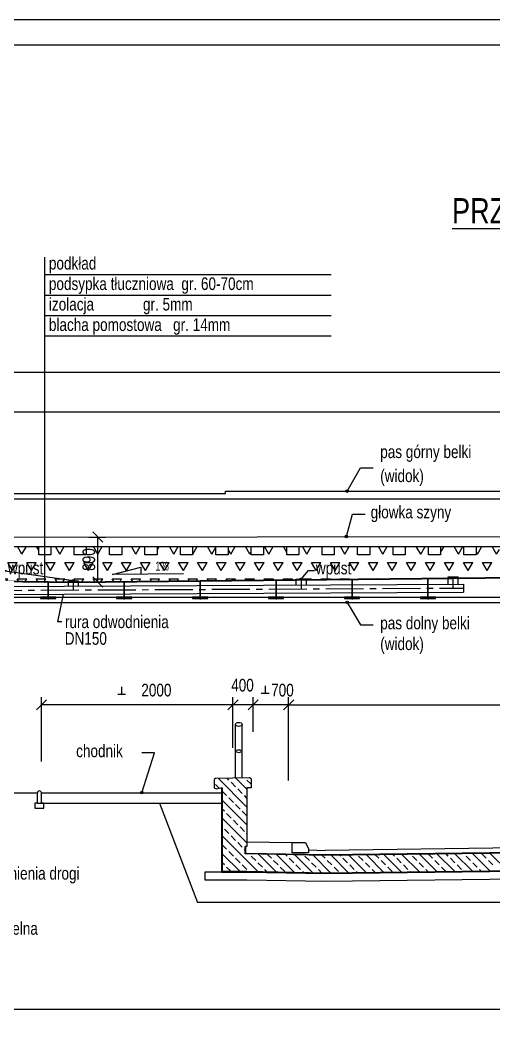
# Model space of a CAD drawing. Header units: millimetres. Extents: x -1069826 to 2704411, y -432732 to 412301.
# Drawn here: x 449772 to 459135, y -29037 to -9282 of the extents above; entities that cross this region are included whole.
import ezdxf
from ezdxf.enums import TextEntityAlignment as Align

# ---------------------------------------------------------------- set-up
doc = ezdxf.new("R2010")
doc.units = ezdxf.units.MM
doc.header["$LTSCALE"] = 1000
doc.header["$MEASUREMENT"] = 0
doc.linetypes.add('CENTER2', pattern=[1.125, 0.75, -0.125, 0.125, -0.125])
doc.linetypes.add('HIDDEN', pattern=[0.375, 0.25, -0.125])
for name, color, linetype in [('0-RAM-L', 7, 'Continuous'), ('0-RAM-T', 7, 'Continuous'), ('0-T', 7, 'Continuous'), ('0-T-T', 7, 'Continuous'), ('0-T0-T', 7, 'Continuous'), ('00XX00-S', 7, 'Continuous'), ('DROGO-T', 7, 'Continuous'), ('WYZA1-L', 7, 'Continuous')]:
    doc.layers.add(name, color=color, linetype=linetype)
doc.styles.add('CDMSTYLE', font='CDMSIMPL', dxfattribs={"width": 0.8, "bigfont": 'CDMBIGPL'})
doc.dimstyles.new('CDMOG-CM-100', dxfattribs={"dimscale": 100, "dimtxt": 2.5, "dimasz": 1, "dimexe": 1.5, "dimexo": 5, "dimgap": 0.5, "dimtad": 1, "dimdec": 1, "dimlfac": 0.1, "dimrnd": 0.5, "dimzin": 9, "dimdsep": 46, "dimtxsty": 'CDMSTYLE', "dimblk": 'OBLIQUE', "dimblk1": 'OBLIQUE', "dimblk2": 'OBLIQUE', "dimsah": 1, "dimtsz": 1, "dimcen": -2.5, "dimclrd": 9, "dimclre": 9, "dimclrt": 9, "dimadec": 0, "dimazin": 0, "dimtfac": 1, "dimtmove": 2, "dimatfit": 3, "dimldrblk": 'OBLIQUE', "dimfxl": 1, "dimtvp": 1, "dimtolj": 1, "dimtzin": 0, "dimarcsym": 0})
doc.dimstyles.new('CDMOG-MM-100', dxfattribs={"dimscale": 100, "dimtxt": 2.5, "dimasz": 2, "dimexe": 1.5, "dimexo": 3, "dimgap": 0.5, "dimtad": 1, "dimdec": 0, "dimrnd": 1, "dimzin": 1, "dimdsep": 46, "dimtxsty": 'CDMSTYLE', "dimblk": 'OBLIQUE', "dimblk1": 'OBLIQUE', "dimblk2": 'OBLIQUE', "dimsah": 1, "dimcen": -2.5, "dimclrd": 9, "dimclre": 9, "dimclrt": 9, "dimadec": 0, "dimazin": 0, "dimtfac": 1, "dimtmove": 2, "dimatfit": 3, "dimldrblk": 'OBLIQUE', "dimfxl": 1, "dimtvp": 1, "dimtolj": 1, "dimtzin": 0, "dimarcsym": 0})
doc.dimstyles.new('CDMOG-MM-100$7', dxfattribs={"dimscale": 100, "dimtxt": 2.5, "dimasz": 1, "dimexe": 1.5, "dimexo": 5, "dimgap": 0.5, "dimtad": 1, "dimdec": 0, "dimrnd": 1, "dimzin": 1, "dimdsep": 46, "dimtxsty": 'CDMSTYLE', "dimblk": 'OBLIQUE', "dimblk1": 'NONE', "dimblk2": 'NONE', "dimsah": 1, "dimtsz": 1, "dimcen": -2.5, "dimclrd": 9, "dimclre": 9, "dimclrt": 9, "dimadec": 0, "dimazin": 0, "dimtfac": 1, "dimtmove": 2, "dimatfit": 3, "dimldrblk": 'NONE', "dimfxl": 1, "dimtvp": 1, "dimtolj": 1, "dimtzin": 0, "dimarcsym": 0})

# ---------------------------------------------------------------- blocks, each defined once
blk = doc.blocks.new('_NONE')
at = {"color": 0, "linetype": 'ByBlock'}
blk.add_circle((0, 0), 0.25, dxfattribs=at)
blk = doc.blocks.new('_OBLIQUE')
at = {"color": 0, "linetype": 'ByBlock'}
blk.add_line((-0.5, -0.5), (0.5, 0.5), dxfattribs=at)
blk = doc.blocks.new('*D658')
at = {"color": 9, "linetype": 'ByBlock', "transparency": 16777216}
for p, q in [((455079, -23957), (455079, -22309)), ((467244, -24097), (467244, -22309)), ((454979, -22559), (455179, -22359)), ((455079, -22459), (467244, -22459)), ((467144, -22559), (467344, -22359))]:
    blk.add_line(p, q, dxfattribs=at)
at = {"layer": 'Defpoints', "color": 0, "linetype": 'ByBlock', "transparency": 16777216}
for p in [(467244, -22459), (455079, -24457), (467244, -24597)]:
    blk.add_point(p, dxfattribs=at)
at = {"color": 9, "linetype": 'ByBlock', "transparency": 16777216, "insert": (461893, -22174), "char_height": 250, "attachment_point": 5, "style": 'CDMSTYLE'}
blk.add_mtext('\\A1; 7000', dxfattribs=at)
blk = doc.blocks.new('*D659')
at = {"color": 9, "linetype": 'ByBlock', "transparency": 16777216}
for p, q in [((476330, -17731), (476330, -16879)), ((445330, -17029), (476330, -17029))]:
    blk.add_line(p, q, dxfattribs=at)
at = {"layer": 'Defpoints', "color": 0, "linetype": 'ByBlock', "transparency": 16777216}
for p in [(476330, -17029), (445330, -18031), (476330, -18031)]:
    blk.add_point(p, dxfattribs=at)
at = {"color": 9, "linetype": 'ByBlock', "transparency": 16777216, "xscale": 200, "yscale": 200, "zscale": 200, "rotation": 180}
blk.add_blockref('_OBLIQUE', (445330, -17029), dxfattribs=at)
at = {"color": 9, "linetype": 'ByBlock', "transparency": 16777216, "xscale": 200, "yscale": 200, "zscale": 200}
blk.add_blockref('_OBLIQUE', (476330, -17029), dxfattribs=at)
at = {"color": 9, "linetype": 'ByBlock', "transparency": 16777216, "insert": (460830, -16854), "char_height": 250, "attachment_point": 5, "style": 'CDMSTYLE'}
blk.add_mtext('\\A1;\\C1;31000', dxfattribs=at)
blk = doc.blocks.new('*D660')
at = {"color": 9, "linetype": 'ByBlock', "transparency": 16777216}
for p, q in [((444730, -16579), (444730, -16099)), ((476930, -17213), (476930, -16099)), ((444730, -16249), (476930, -16249))]:
    blk.add_line(p, q, dxfattribs=at)
at = {"layer": 'Defpoints', "color": 0, "linetype": 'ByBlock', "transparency": 16777216}
for p in [(476930, -16249), (444730, -16879), (476930, -17513)]:
    blk.add_point(p, dxfattribs=at)
at = {"color": 9, "linetype": 'ByBlock', "transparency": 16777216, "xscale": 200, "yscale": 200, "zscale": 200, "rotation": 180}
blk.add_blockref('_OBLIQUE', (444730, -16249), dxfattribs=at)
at = {"color": 9, "linetype": 'ByBlock', "transparency": 16777216, "xscale": 200, "yscale": 200, "zscale": 200}
blk.add_blockref('_OBLIQUE', (476930, -16249), dxfattribs=at)
at = {"color": 9, "linetype": 'ByBlock', "transparency": 16777216, "insert": (460830, -16074), "char_height": 250, "attachment_point": 5, "style": 'CDMSTYLE'}
blk.add_mtext('\\A1;\\C1;32200', dxfattribs=at)
blk = doc.blocks.new('*D661')
at = {"color": 9, "linetype": 'ByBlock', "transparency": 16777216}
for p, q in [((476330, -28021), (476330, -28992)), ((445330, -28842), (476330, -28842))]:
    blk.add_line(p, q, dxfattribs=at)
at = {"layer": 'Defpoints', "color": 0, "linetype": 'ByBlock', "transparency": 16777216}
for p in [(476330, -27721), (445330, -27876), (476330, -28842)]:
    blk.add_point(p, dxfattribs=at)
at = {"color": 9, "linetype": 'ByBlock', "transparency": 16777216, "xscale": 200, "yscale": 200, "zscale": 200, "rotation": 180}
blk.add_blockref('_OBLIQUE', (445330, -28842), dxfattribs=at)
at = {"color": 9, "linetype": 'ByBlock', "transparency": 16777216, "xscale": 200, "yscale": 200, "zscale": 200}
blk.add_blockref('_OBLIQUE', (476330, -28842), dxfattribs=at)
at = {"color": 9, "linetype": 'ByBlock', "transparency": 16777216, "insert": (460830, -28667), "char_height": 250, "attachment_point": 5, "style": 'CDMSTYLE'}
blk.add_mtext('\\A1;31000', dxfattribs=at)
blk = doc.blocks.new('*D673')
at = {"color": 9, "linetype": 'ByBlock', "transparency": 16777216}
for p, q in [((453979, -23312), (453979, -22309)), ((454379, -22993), (454379, -22309)), ((454379, -22459), (453979, -22459))]:
    blk.add_line(p, q, dxfattribs=at)
at = {"layer": 'Defpoints', "color": 0, "linetype": 'ByBlock', "transparency": 16777216}
for p in [(453979, -22459), (454379, -23293), (453979, -23612)]:
    blk.add_point(p, dxfattribs=at)
at = {"color": 9, "linetype": 'ByBlock', "transparency": 16777216, "xscale": 200, "yscale": 200, "zscale": 200, "rotation": 180}
blk.add_blockref('_OBLIQUE', (453979, -22459), dxfattribs=at)
at = {"color": 9, "linetype": 'ByBlock', "transparency": 16777216, "xscale": 200, "yscale": 200, "zscale": 200}
blk.add_blockref('_OBLIQUE', (454379, -22459), dxfattribs=at)
at = {"color": 9, "linetype": 'ByBlock', "transparency": 16777216, "insert": (454167, -22071), "char_height": 250, "attachment_point": 5, "style": 'CDMSTYLE'}
blk.add_mtext('\\A1;400', dxfattribs=at)
blk = doc.blocks.new('*D674')
at = {"color": 9, "linetype": 'ByBlock', "transparency": 16777216}
for p, q in [((450196, -23580), (450196, -22309)), ((453979, -22949), (453979, -22309)), ((453979, -22459), (450196, -22459))]:
    blk.add_line(p, q, dxfattribs=at)
at = {"layer": 'Defpoints', "color": 0, "linetype": 'ByBlock', "transparency": 16777216}
for p in [(450196, -22459), (453979, -23249), (450196, -23880)]:
    blk.add_point(p, dxfattribs=at)
at = {"color": 9, "linetype": 'ByBlock', "transparency": 16777216, "xscale": 200, "yscale": 200, "zscale": 200, "rotation": 180}
blk.add_blockref('_OBLIQUE', (450196, -22459), dxfattribs=at)
at = {"color": 9, "linetype": 'ByBlock', "transparency": 16777216, "xscale": 200, "yscale": 200, "zscale": 200}
blk.add_blockref('_OBLIQUE', (453979, -22459), dxfattribs=at)
at = {"color": 9, "linetype": 'ByBlock', "transparency": 16777216, "insert": (452466, -22169), "char_height": 250, "attachment_point": 5, "style": 'CDMSTYLE'}
blk.add_mtext('\\A1;2000', dxfattribs=at)
blk = doc.blocks.new('*D681')
at = {"color": 9, "linetype": 'ByBlock', "transparency": 16777216}
for p, q in [((454379, -22493), (454379, -22309)), ((455079, -22993), (455079, -22309)), ((455079, -22459), (454379, -22459))]:
    blk.add_line(p, q, dxfattribs=at)
at = {"layer": 'Defpoints', "color": 0, "linetype": 'ByBlock', "transparency": 16777216}
for p in [(454379, -22459), (454379, -22793), (455079, -23293)]:
    blk.add_point(p, dxfattribs=at)
at = {"color": 9, "linetype": 'ByBlock', "transparency": 16777216, "xscale": 200, "yscale": 200, "zscale": 200, "rotation": 180}
blk.add_blockref('_OBLIQUE', (454379, -22459), dxfattribs=at)
at = {"color": 9, "linetype": 'ByBlock', "transparency": 16777216, "xscale": 200, "yscale": 200, "zscale": 200}
blk.add_blockref('_OBLIQUE', (455079, -22459), dxfattribs=at)
at = {"color": 9, "linetype": 'ByBlock', "transparency": 16777216, "insert": (454956, -22169), "char_height": 250, "attachment_point": 5, "style": 'CDMSTYLE'}
blk.add_mtext('\\A1;700', dxfattribs=at)
blk = doc.blocks.new('A$C53DF488D')
at = {"layer": 'DROGO-T', "color": 9, "linetype": 'Continuous'}
for p, q in [((0, 0), (0, 200)), ((80, 0), (80, 200)), ((0, 0), (80, 0))]:
    blk.add_line(p, q, dxfattribs=at)
blk.add_arc((40, 200), 40, 0, 180, dxfattribs=at)
blk = doc.blocks.new('*D720')
at = {"color": 9, "linetype": 'ByBlock', "transparency": 16777216}
for p, q in [((451129, -19506), (451458, -19506)), ((451308, -20396), (451308, -19506)), ((451130, -20396), (451458, -20396))]:
    blk.add_line(p, q, dxfattribs=at)
at = {"layer": 'Defpoints', "color": 0, "linetype": 'ByBlock', "transparency": 16777216}
for p in [(450829, -19506), (451308, -19506), (450830, -20396)]:
    blk.add_point(p, dxfattribs=at)
at = {"color": 9, "linetype": 'ByBlock', "transparency": 16777216, "xscale": 200, "yscale": 200, "zscale": 200}
for p, rotation in [((451308, -19506), 90), ((451308, -20396), 270)]:
    blk.add_blockref('_OBLIQUE', p, dxfattribs=dict(at, rotation=rotation))
at = {"color": 9, "linetype": 'ByBlock', "transparency": 16777216, "insert": (451133, -19951), "char_height": 250, "attachment_point": 5, "rotation": 90, "style": 'CDMSTYLE'}
blk.add_mtext('\\A1;890', dxfattribs=at)

msp = doc.modelspace()

# ---------------------------------------------------------------- hatches: boundary and pattern name
at = {"layer": 'DROGO-T', "linetype": 'Continuous'}
h = msp.add_hatch(dxfattribs=at)
h.set_pattern_fill('TRIANG', color=40, scale=1000, style=0)
h.set_pattern_definition([(60, (412311.13, -221196.17), (-187.5, 324.75953), [187.5, -187.5]), (120, (412311.13, -221196.17), (-375, 2e-07), [187.5, -187.5]), (0, (412217.38, -221033.8), (187.5, 324.75953), [187.5, -187.5])])
h.paths.add_polyline_path([(450258.1917, -19856.1741), (450140.9649, -19856.1741), (450140.9649, -19696.1741), (449680.9649, -19696.1741), (449680.9649, -19856.1741), (449440.9649, -19856.1741), (449440.9649, -19696.1741), (448980.9649, -19696.1741), (448980.9649, -19856.1741), (448740.9649, -19856.1741), (448740.9649, -19696.1741), (448280.9649, -19696.1741), (448280.9649, -19856.1741), (448040.9649, -19856.1741), (448040.9649, -19696.1741), (447580.9649, -19696.1741), (447580.9649, -19856.1741), (447340.9649, -19856.1741), (447340.9649, -19696.1741), (446880.9649, -19696.1741), (446880.9649, -19856.1741), (446640.9649, -19856.1741), (446640.9649, -19696.1741), (446180.9649, -19696.1741), (446180.9649, -19856.1741), (445940.9649, -19856.1741), (445940.9649, -19696.1741), (445480.9649, -19696.1741), (445480.9649, -19856.1741), (445330.1172, -19856.1741), (445330.1172, -20341.1741), (450258.1917, -20390.4549)])
h.paths.add_polyline_path([(448575.6406, -20248.4806), (448015.6686, -20242.8809), (448017.0685, -20102.8879)], flags=16)
h.paths.add_polyline_path([(445330.1172, -20033.5342), (445330.1172, -19856.1741), (445240.9649, -19856.1741), (445240.9649, -19696.1741), (444780.9649, -19696.1741), (444780.9649, -19856.1741), (444730.1172, -19856.1741), (444730.1172, -20335.1741), (445330.1172, -20341.1741)])
h.paths.add_polyline_path([(450830.1172, -19696.1741), (450380.9649, -19696.1741), (450380.9649, -19856.1741), (450258.1917, -19856.1741), (450258.1917, -20390.4549), (450730.1172, -20395.1741), (450730.1172, -20371.1748), (450830.1172, -20370.1748)])
h.paths.add_polyline_path([(460829.1411, -19856.1741), (460640.9649, -19856.1741), (460640.9649, -19696.1741), (460180.9649, -19696.1741), (460180.9649, -19856.1741), (459940.9649, -19856.1741), (459940.9649, -19696.1741), (459480.9649, -19696.1741), (459480.9649, -19856.1741), (459240.9649, -19856.1741), (459240.9649, -19696.1741), (458780.9649, -19696.1741), (458780.9649, -19856.1741), (458540.9649, -19856.1741), (458540.9649, -19696.1741), (458080.9649, -19696.1741), (458080.9649, -19856.1741), (457840.9649, -19856.1741), (457840.9649, -19696.1741), (457380.9649, -19696.1741), (457380.9649, -19856.1741), (457140.9649, -19856.1741), (457140.9649, -19696.1741), (456680.9649, -19696.1741), (456680.9649, -19856.1741), (456440.9649, -19856.1741), (456440.9649, -19696.1741), (455980.9649, -19696.1741), (455980.9649, -19856.1741), (455740.9649, -19856.1741), (455740.9649, -19696.1741), (455280.9649, -19696.1741), (455280.9649, -19856.1741), (455040.9649, -19856.1741), (455040.9649, -19696.1741), (454580.9649, -19696.1741), (454580.9649, -19856.1741), (454340.9649, -19856.1741), (454340.9649, -19696.1741), (453880.9649, -19696.1741), (453880.9649, -19856.1741), (453640.9649, -19856.1741), (453640.9649, -19696.1741), (453180.9649, -19696.1741), (453180.9649, -19856.1741), (452940.9649, -19856.1741), (452940.9649, -19696.1741), (452480.9649, -19696.1741), (452480.9649, -19856.1741), (452240.9649, -19856.1741), (452240.9649, -19696.1741), (451780.9649, -19696.1741), (451780.9649, -19856.1741), (451540.9649, -19856.1741), (451540.9649, -19696.1741), (451080.9649, -19696.1741), (451080.9649, -19856.1741), (450840.9649, -19856.1741), (450840.9649, -19696.1741), (450830.1172, -19696.1741), (450830.1172, -20370.1748), (450930.1172, -20369.1748), (450930.1172, -20395.1741), (455230.1172, -20352.1741), (455230.1172, -20340.1755), (455430.1172, -20338.1755), (455430.1172, -20350.1741), (458230.1172, -20322.1741), (458230.1172, -20296.1748), (458430.1172, -20294.1748), (458430.1172, -20320.1741), (460829.1411, -20296.1839)])
h.paths.add_polyline_path([(451598.7662, -20248.4806), (452157.3383, -20102.8879), (452158.7382, -20242.8809)], flags=16)
h.paths.add_polyline_path([(445509.7515, -20247.3346), (445509.7515, -19608.0489), (445884.7515, -19608.0489), (445884.7515, -20247.3346)], flags=9)
h.paths.add_polyline_path([(447438.8766, -20210.8617), (447753.0276, -20214.0032), (447755.6524, -19951.5163), (447441.5015, -19948.3748)], flags=24)
h.paths.add_polyline_path([(459489.1088, -20112.5653), (459489.1088, -19282.8034), (459864.1088, -19282.8034), (459864.1088, -20112.5653)], flags=9)
h.paths.add_polyline_path([(460168.3451, -20215.6547), (460168.3451, -19576.369), (460543.3451, -19576.369), (460543.3451, -20215.6547)], flags=9)
h.paths.add_polyline_path([(450945.3503, -20270.9003), (450945.3503, -19631.6146), (451320.3503, -19631.6146), (451320.3503, -20270.9003)], flags=9)
h.paths.add_polyline_path([(452421.3793, -20214.0032), (452735.5302, -20210.8617), (452732.9054, -19948.3748), (452418.7544, -19951.5163)], flags=24)

# ---------------------------------------------------------------- linework, layer by layer
at = {"color": 3, "linetype": 'Continuous'}
for p, q in [((436950.8518, -19696.1741), (487282.3826, -19696.1741)), ((446380.1172, -24566.5125), (450115.6476, -24566.3907)), ((450195.6476, -24566.388), (453767.362, -24566.2671))]:
    msp.add_line(p, q, dxfattribs=at)
at = {"color": 9, "linetype": 'Continuous'}
msp.add_line((450195.6476, -24766.388), (453767.362, -24766.2671), dxfattribs=at)
at = {"layer": '0-RAM-L', "color": 3, "linetype": 'Continuous'}
for points in [[(429866.0549, -38982.0875), (509335.9971, -38982.0875), (509335.9971, -9282.0875), (429866.0549, -9282.0875)], [(431814.8398, -38482.0875), (508835.9971, -38482.0875), (508835.9971, -9782.0875), (431814.8398, -9782.0875)]]:
    msp.add_lwpolyline(points, close=True, dxfattribs=at)
at = {"layer": '0-RAM-T', "color": 9, "linetype": 'Continuous'}
for p, q in [((454027.362, -24271.4356), (454027.362, -23211.7356)), ((454157.362, -24269.0356), (454157.362, -23211.7356))]:
    msp.add_line(p, q, dxfattribs=at)
at = {"layer": '0-RAM-T', "color": 2, "linetype": 'Continuous'}
for p, q in [((453637.3474, -24277.1359), (453604.862, -24297.7356)), ((453604.862, -24297.7356), (453604.862, -24467.7356)), ((454303.6266, -24266.3353), (453634.911, -24278.6808)), ((454336.112, -24285.7356), (454303.6266, -24266.3353)), ((454336.112, -24285.7356), (454336.112, -24464.2356)), ((453604.862, -24467.7356), (453653.612, -24487.7356)), ((453653.612, -24487.7356), (453734.862, -24467.7356)), ((453734.862, -24467.7356), (453767.362, -24467.7356)), ((454254.862, -24464.2356), (454254.862, -25624.7747)), ((454336.112, -24464.2356), (454254.862, -24464.2356)), ((454222.362, -25772.6747), (454222.362, -25624.7747)), ((455798.4816, -25801.7723), (454222.362, -25772.6747)), ((461161.1119, -25735.7706), (455798.4816, -25801.7723)), ((455798.4816, -26151.7723), (454254.862, -26123.2747)), ((461161.1119, -26085.7706), (455798.4816, -26151.7723))]:
    msp.add_line(p, q, dxfattribs=at)
at = {"layer": '0-RAM-T', "color": 3, "linetype": 'HIDDEN'}
for p, q in [((454230.8119, -25767.8609), (454230.8119, -25624.7747)), ((455798.8471, -25796.7708), (454230.8119, -25767.8609)), ((461161.2744, -25730.7716), (455798.8471, -25796.7708))]:
    msp.add_line(p, q, dxfattribs=at)
at = {"layer": '0-RAM-T', "color": 1, "linetype": 'Continuous'}
for p, q in [((454254.862, -25533.2747), (455148.4816, -25549.7723)), ((461161.1119, -25635.7706), (455798.4816, -25701.7723)), ((455473.4816, -25689.7723), (455798.4816, -25701.7723))]:
    msp.add_line(p, q, dxfattribs=at)
at = {"layer": '0-RAM-T', "color": 40, "linetype": 'Continuous'}
for p, q in [((455798.5628, -25791.7693), (454254.862, -25764.1477)), ((461160.787, -25725.7726), (455798.5628, -25791.7693))]:
    msp.add_line(p, q, dxfattribs=at)
at = {"layer": '0-T', "color": 9, "linetype": 'Continuous'}
for p, q in [((450258.1917, -13971.3988), (450258.1917, -20409.4191)), ((450258.1917, -14316.3353), (455919.1816, -14316.3353)), ((450258.1917, -14721.197), (455919.1816, -14721.197)), ((450258.1917, -15126.0587), (455919.1816, -15126.0587)), ((450258.1917, -15530.9204), (455919.1816, -15530.9204)), ((444730.1172, -18647.6844), (453830.1172, -18647.6844)), ((444730.1172, -18747.6844), (476930.1172, -18747.6844)), ((453830.1172, -18597.6844), (467830.1172, -18597.6844)), ((444730.1172, -20697.6844), (476930.1172, -20697.6844)), ((449330.1172, -20797.6844), (472330.1172, -20797.6844)), ((451778.7594, -22466.4211), (451778.7594, -22610.684)), ((454613.9864, -22448.1446), (454613.9864, -22592.4075)), ((451701.5851, -22610.684), (451855.9336, -22610.684)), ((454536.8122, -22592.4075), (454691.1607, -22592.4075))]:
    msp.add_line(p, q, dxfattribs=at)
at = {"layer": '0-T', "color": 1, "linetype": 'Continuous'}
msp.add_line((433276.1794, -19529.266), (488547.2783, -19460.227), dxfattribs=at)
at = {"layer": '0-T', "color": 3, "linetype": 'Continuous'}
for p, q in [((450830.1172, -20396.1741), (444730.1172, -20335.1741)), ((460830.1172, -20296.1741), (450830.1172, -20396.1741)), ((460830.2572, -20310.1734), (450830.1172, -20410.1748)), ((450830.1172, -20410.1748), (444730.1172, -20349.1748))]:
    msp.add_line(p, q, dxfattribs=at)
at = {"layer": '0-T', "color": 40, "linetype": 'Continuous'}
for p, q in [((455230.1172, -20340.1755), (455430.1172, -20338.1755)), ((455230.1172, -20451.9286), (455230.1172, -20340.1755)), ((455430.1172, -20450.9286), (455430.1172, -20338.1755)), ((458230.1172, -20296.1748), (458430.1172, -20294.1748)), ((458230.1172, -20436.9286), (458230.1172, -20296.1748)), ((458430.1172, -20435.9286), (458430.1172, -20294.1748)), ((446730.1172, -20494.4286), (458530.1172, -20435.4286)), ((450730.1172, -20371.1748), (450930.1172, -20369.1748)), ((450730.1172, -20474.4286), (450730.1172, -20371.1748)), ((450930.1172, -20473.4286), (450930.1172, -20369.1748)), ((458530.1172, -20435.4286), (458530.1172, -20595.4306)), ((446890.1172, -20653.6306), (458530.1172, -20595.4306))]:
    msp.add_line(p, q, dxfattribs=at)
at = {"layer": '0-T', "color": 40, "linetype": 'CENTER2'}
for p, q in [((455330.1172, -20531.4296), (455330.1172, -20339.1755)), ((457830.1172, -20345.1748), (457830.1172, -20743.5791)), ((458330.1172, -20516.4296), (458330.1172, -20295.1748)), ((446810.1172, -20574.0296), (458530.1172, -20515.4296)), ((450330.1172, -20405.1748), (450330.1172, -20743.5791)), ((450830.1172, -20553.9296), (450830.1172, -20370.1748)), ((451830.1172, -20405.1748), (451830.1172, -20743.5791)), ((453330.1172, -20390.1748), (453330.1172, -20743.5791)), ((454830.1172, -20375.1748), (454830.1172, -20743.5791)), ((456330.1172, -20360.1748), (456330.1172, -20743.5791))]:
    msp.add_line(p, q, dxfattribs=at)
at = {"layer": '0-T', "color": 1, "linetype": 'Continuous'}
for points in [[(450380.9649, -19856.1741), (450140.9649, -19856.1741), (450140.9649, -19696.1741), (450380.9649, -19696.1741)], [(451080.9649, -19856.1741), (450840.9649, -19856.1741), (450840.9649, -19696.1741), (451080.9649, -19696.1741)], [(451780.9649, -19856.1741), (451540.9649, -19856.1741), (451540.9649, -19696.1741), (451780.9649, -19696.1741)], [(452480.9649, -19856.1741), (452240.9649, -19856.1741), (452240.9649, -19696.1741), (452480.9649, -19696.1741)], [(453180.9649, -19856.1741), (452940.9649, -19856.1741), (452940.9649, -19696.1741), (453180.9649, -19696.1741)], [(453880.9649, -19856.1741), (453640.9649, -19856.1741), (453640.9649, -19696.1741), (453880.9649, -19696.1741)], [(454580.9649, -19856.1741), (454340.9649, -19856.1741), (454340.9649, -19696.1741), (454580.9649, -19696.1741)], [(455280.9649, -19856.1741), (455040.9649, -19856.1741), (455040.9649, -19696.1741), (455280.9649, -19696.1741)], [(455980.9649, -19856.1741), (455740.9649, -19856.1741), (455740.9649, -19696.1741), (455980.9649, -19696.1741)], [(456680.9649, -19856.1741), (456440.9649, -19856.1741), (456440.9649, -19696.1741), (456680.9649, -19696.1741)], [(457380.9649, -19856.1741), (457140.9649, -19856.1741), (457140.9649, -19696.1741), (457380.9649, -19696.1741)], [(458080.9649, -19856.1741), (457840.9649, -19856.1741), (457840.9649, -19696.1741), (458080.9649, -19696.1741)], [(458780.9649, -19856.1741), (458540.9649, -19856.1741), (458540.9649, -19696.1741), (458780.9649, -19696.1741)]]:
    msp.add_lwpolyline(points, close=True, dxfattribs=at)
at = {"layer": '0-T', "color": 3, "linetype": 'Continuous'}
for points in [[(457824.1172, -20340.2348), (457824.1172, -20697.6844), (457680.1172, -20697.6844), (457680.1172, -20722.6844), (457980.1172, -20722.6844), (457980.1172, -20697.6844), (457836.1172, -20697.6844), (457836.1172, -20340.1148)], [(450324.1172, -20405.1148), (450324.1172, -20697.6844), (450180.1172, -20697.6844), (450180.1172, -20722.6844), (450480.1172, -20722.6844), (450480.1172, -20697.6844), (450336.1172, -20697.6844), (450336.1172, -20405.2348)], [(451824.1172, -20400.2348), (451824.1172, -20697.6844), (451680.1172, -20697.6844), (451680.1172, -20722.6844), (451980.1172, -20722.6844), (451980.1172, -20697.6844), (451836.1172, -20697.6844), (451836.1172, -20400.1148)], [(453324.1172, -20385.2348), (453324.1172, -20697.6844), (453180.1172, -20697.6844), (453180.1172, -20722.6844), (453480.1172, -20722.6844), (453480.1172, -20697.6844), (453336.1172, -20697.6844), (453336.1172, -20385.1148)], [(454824.1172, -20370.2348), (454824.1172, -20697.6844), (454680.1172, -20697.6844), (454680.1172, -20722.6844), (454980.1172, -20722.6844), (454980.1172, -20697.6844), (454836.1172, -20697.6844), (454836.1172, -20370.1148)], [(456324.1172, -20355.2348), (456324.1172, -20697.6844), (456180.1172, -20697.6844), (456180.1172, -20722.6844), (456480.1172, -20722.6844), (456480.1172, -20697.6844), (456336.1172, -20697.6844), (456336.1172, -20355.1148)]]:
    msp.add_lwpolyline(points, dxfattribs=at)
at = {"layer": '0-T0-T', "color": 1, "linetype": 'Continuous', "extrusion": (0, 0, -1)}
msp.add_lwpolyline([(-452998.6962, -20234.4813), (-451598.7662, -20248.4806), (-452157.3383, -20102.8879), (-452158.7382, -20242.8809)], dxfattribs=at)
at = {"layer": '00XX00-S', "color": 9, "linetype": 'Continuous', "flags": 128}
msp.add_lwpolyline([(450596.1069, -21180.572), (450516.3293, -21180.572), (450629.0969, -20636.1935)], dxfattribs=at)
at = {"layer": 'DROGO-T', "color": 9, "linetype": 'Continuous'}
for p, q in [((453830.1172, -18647.6844), (453830.1172, -18597.6844)), ((450115.6476, -24766.388), (450065.6476, -24766.388)), ((450065.6476, -24766.388), (450065.6476, -24866.388)), ((450065.6476, -24866.388), (450245.6476, -24866.388)), ((450245.6443, -24766.3863), (450195.6476, -24766.3863)), ((450245.6476, -24866.388), (450245.6443, -24766.3863))]:
    msp.add_line(p, q, dxfattribs=at)
at = {"layer": 'DROGO-T', "color": 40, "linetype": 'Continuous'}
for p, q in [((454254.862, -24844.9183), (453687.6508, -24277.7072)), ((453897.8501, -24311.1297), (453861.2231, -24274.5028)), ((454254.862, -24491.3649), (454034.7954, -24271.2983)), ((453707.6106, -24474.4436), (453632.685, -24399.5181)), ((453751.112, -24467.7356), (453751.112, -26133.2747)), ((454030.4326, -24443.7123), (453942.0443, -24355.3239)), ((454163.0151, -24576.2948), (454074.6268, -24487.9064)), ((454336.112, -24395.8382), (454251.4035, -24311.1297)), ((453853.6559, -24620.4889), (453767.362, -24534.195)), ((453986.2384, -24753.0715), (453897.8501, -24664.6831)), ((454254.862, -24668.1416), (454207.2093, -24620.4889)), ((454254.862, -25198.4717), (453767.362, -24710.9717)), ((453809.4617, -24929.8482), (453767.362, -24887.7484)), ((454118.821, -24885.654), (454030.4326, -24797.2656)), ((454254.862, -25552.0251), (453767.362, -25064.5251)), ((453942.0443, -25062.4307), (453853.6559, -24974.0423)), ((454251.4035, -25018.2365), (454163.0151, -24929.8482)), ((453897.8501, -25371.7899), (453809.4617, -25283.4016)), ((454074.6268, -25195.0132), (453986.2384, -25106.6249)), ((454207.2093, -25327.5957), (454118.821, -25239.2074)), ((454476.6528, -26127.3693), (453767.362, -25418.0785)), ((454030.4326, -25504.3724), (453942.0443, -25415.9841)), ((454254.862, -25375.2484), (454251.4035, -25371.7899)), ((453853.6559, -25681.1491), (453767.362, -25594.8552)), ((454163.0151, -25636.9549), (454074.6268, -25548.5666)), ((454222.362, -25696.3018), (454207.2093, -25681.1491)), ((454119.0048, -26123.2747), (453767.362, -25771.6319)), ((453986.2384, -25813.7316), (453897.8501, -25725.3433)), ((454118.821, -25946.3142), (454030.4326, -25857.9258)), ((454428.1802, -25902.12), (454339.7918, -25813.7316)), ((454836.856, -26134.0192), (454480.273, -25777.4361)), ((454737.5394, -25857.9258), (454660.3746, -25780.761)), ((455197.0593, -26140.6691), (454840.4763, -25784.086)), ((455046.8986, -25813.7316), (455020.5779, -25787.411)), ((455179.4811, -25946.3142), (455091.0928, -25857.9258)), ((455557.2626, -26147.319), (455200.6796, -25790.7359)), ((455488.8403, -25902.12), (455400.452, -25813.7316)), ((455913.8494, -26150.3523), (455560.8829, -25797.3858)), ((455798.1996, -25857.9258), (455740.9845, -25800.7108)), ((456263.1043, -26146.0538), (455917.3596, -25800.3091)), ((456107.5588, -25813.7316), (456091.987, -25798.1599)), ((456240.1413, -25946.3142), (456151.753, -25857.9258)), ((456612.3591, -26141.7553), (456266.6145, -25796.0106)), ((456549.5005, -25902.12), (456461.1122, -25813.7316)), ((456961.614, -26137.4568), (456615.8693, -25791.7121)), ((456858.8597, -25857.9258), (456790.4968, -25789.5628)), ((457310.8689, -26133.1583), (456965.1242, -25787.4136)), ((457168.219, -25813.7316), (457139.7516, -25785.2643)), ((457300.8015, -25946.3142), (457212.4131, -25857.9258)), ((457660.1237, -26128.8597), (457314.3791, -25783.1151)), ((457610.1607, -25902.12), (457521.7723, -25813.7316)), ((458009.3786, -26124.5612), (457663.6339, -25778.8165)), ((457919.5199, -25857.9258), (457838.2614, -25776.6673)), ((458358.6335, -26120.2627), (458012.8888, -25774.518)), ((458228.8791, -25813.7316), (458187.5162, -25772.3687)), ((458361.4616, -25946.3142), (458273.0733, -25857.9258)), ((458707.8883, -26115.9642), (458362.1437, -25770.2195)), ((458538.2383, -25769.5375), (458536.7711, -25768.0702)), ((458670.8209, -25902.12), (458582.4325, -25813.7316)), ((459057.1432, -26111.6656), (458711.3985, -25765.921)), ((458980.1801, -25857.9258), (458891.7917, -25769.5375)), ((459406.3981, -26107.3671), (459060.6534, -25761.6224)), ((453809.4617, -25990.5083), (453767.362, -25948.4086)), ((453942.0443, -26123.0909), (453853.6559, -26034.7025)), ((454251.4035, -26078.8967), (454163.0151, -25990.5083)), ((454560.7627, -26034.7025), (454472.3744, -25946.3142)), ((454870.1219, -25990.5083), (454781.7336, -25902.12)), ((455002.7044, -26123.0909), (454914.3161, -26034.7025)), ((455312.0637, -26078.8967), (455223.6753, -25990.5083)), ((455621.4229, -26034.7025), (455533.0345, -25946.3142)), ((455930.7821, -25990.5083), (455842.3937, -25902.12)), ((456063.3646, -26123.0909), (455974.9763, -26034.7025)), ((456372.7238, -26078.8967), (456284.3355, -25990.5083)), ((456682.083, -26034.7025), (456593.6947, -25946.3142)), ((456991.4423, -25990.5083), (456903.0539, -25902.12)), ((457124.0248, -26123.0909), (457035.6364, -26034.7025)), ((457433.384, -26078.8967), (457344.9956, -25990.5083)), ((457742.7432, -26034.7025), (457654.3549, -25946.3142)), ((458052.1024, -25990.5083), (457963.7141, -25902.12)), ((458184.006, -26122.412), (458096.2966, -26034.7025)), ((458494.0442, -26078.8967), (458405.6558, -25990.5083)), ((458803.4034, -26034.7025), (458715.015, -25946.3142)), ((459112.7626, -25990.5083), (459024.3743, -25902.12)), ((453751.112, -26133.2747), (454254.6183, -26133.2747)), ((454254.6183, -26133.2747), (455798.4003, -26161.7753)), ((454296.5511, -26124.0443), (454295.5977, -26123.0909)), ((454656.7544, -26130.6942), (454604.9569, -26078.8967)), ((455377.161, -26143.994), (455356.2578, -26123.0909)), ((455737.3643, -26150.6439), (455665.617, -26078.8967)), ((455798.4003, -26161.7753), (461161.1119, -26095.7726)), ((456437.7317, -26143.9046), (456416.918, -26123.0909)), ((456786.9866, -26139.606), (456726.2772, -26078.8967)), ((457485.4963, -26131.009), (457477.5782, -26123.0909)), ((457834.7512, -26126.7105), (457786.9374, -26078.8967)), ((458882.5158, -26113.8149), (458847.5976, -26078.8967))]:
    msp.add_line(p, q, dxfattribs=at)
at = {"layer": 'DROGO-T', "color": 3, "linetype": 'HIDDEN'}
for p, q in [((453759.237, -24467.7356), (453759.237, -26128.2747)), ((453759.237, -26128.2747), (454254.7401, -26128.2747)), ((454254.7401, -26128.2747), (455798.4409, -26156.7738)), ((455798.4409, -26156.7738), (461161.1119, -26090.7716))]:
    msp.add_line(p, q, dxfattribs=at)
at = {"layer": 'DROGO-T', "color": 2, "linetype": 'Continuous'}
for p, q in [((453767.362, -24467.7356), (453767.362, -26123.2747)), ((454254.862, -25624.7747), (454222.362, -25624.7747)), ((454254.862, -26123.2747), (453767.362, -26123.2747))]:
    msp.add_line(p, q, dxfattribs=at)
at = {"layer": 'DROGO-T', "color": 1, "linetype": 'Continuous'}
for p, q in [((452527.69, -24766.3091), (453279.862, -26735.7706)), ((453426.112, -26133.2747), (453426.112, -26283.2747)), ((453751.112, -26133.2747), (453426.112, -26133.2747)), ((455798.4003, -26311.7753), (461161.1119, -26245.7726)), ((453426.112, -26283.2747), (454254.6183, -26283.2747)), ((454254.6183, -26283.2747), (455798.4003, -26311.7753)), ((469387.8389, -26735.7706), (453279.862, -26735.7706))]:
    msp.add_line(p, q, dxfattribs=at)
for centre, major_axis in [((454092.362, -23211.7356), (-65, 0)), ((454092.362, -23740.9856), (-48.75, 0))]:
    msp.add_ellipse(centre, major_axis=major_axis, ratio=0.6153846154, dxfattribs=at)
at = {"layer": 'WYZA1-L', "color": 1, "linetype": 'Continuous'}
for p, q in [((455148.4816, -25749.7723), (455148.4816, -25549.7723)), ((455148.4816, -25549.7723), (455408.4816, -25549.7723)), ((455408.4816, -25549.7723), (455473.4816, -25669.7723)), ((455473.4816, -25669.7723), (455473.4816, -25749.7723)), ((455473.4816, -25749.7723), (455148.4816, -25749.7723))]:
    msp.add_line(p, q, dxfattribs=at)

# ---------------------------------------------------------------- block references
at = {"layer": 'DROGO-T', "color": 40, "linetype": 'Continuous'}
msp.add_blockref('A$C53DF488D', (450115.6503, -24766.388), dxfattribs=at)

# ---------------------------------------------------------------- texts
at = {"layer": '0-T', "color": 3, "linetype": 'Continuous', "style": 'CDMSTYLE', "width": 0.8}
msp.add_text('%%uPRZEKRÓJ A-A', height=500, dxfattribs=at).set_placement((458305.8587, -13305.1395))
at = {"layer": '0-T', "color": 1, "linetype": 'Continuous', "style": 'CDMSTYLE', "width": 0.8}
for s, p in [('podkład', (450343.2056, -14217.2874)), ('podsypka tłuczniowa  gr. 60-70cm', (450343.2056, -14622.1491)), ('izolacja             gr. 5mm', (450343.2056, -15027.0108)), ('blacha pomostowa   gr. 14mm', (450343.2056, -15431.8724)), ('pas górny belki', (456887.6497, -17945.2617)), ('(widok)', (456887.6497, -18419.9053)), ('głowka szyny', (456699.1771, -19137.0843)), ('rura odwodnienia', (450659.4533, -21307.1614)), ('pas dolny belki', (456887.6497, -21331.0005)), ('DN150', (450655.7312, -21637.3306)), ('(widok)', (456887.6497, -21741.3143)), ('chodnik', (450881.5043, -23860.4049)), ('w projekcie odwodnienia drogi', (447365.2546, -26280.8492)), ('ścianka stalowa szczelna', (447122.1256, -27370.2768))]:
    msp.add_text(s, height=250, dxfattribs=at).set_placement(p)
at = {"layer": '0-T-T', "color": 1, "linetype": 'Continuous', "style": 'CDMSTYLE', "width": 0.8}
for p in [(449533.1348, -20244.726), (455616.918, -20244.726)]:
    msp.add_text('wpust', height=250, dxfattribs=at).set_placement(p)
at = {"layer": '0-T0-T', "color": 1, "linetype": 'Continuous', "style": 'CDMSTYLE', "width": 0.8}
msp.add_text('1%', height=175, rotation=0.5729387, dxfattribs=at).set_placement((452578.0173, -20168.6846), align=Align.CENTER)

# ---------------------------------------------------------------- dimensions: what is measured, and where the dimension line sits
at = {"color": 1, "linetype": 'Continuous'}
dim = msp.add_linear_dim(base=(467243.6484, -22825.3952), p1=(455078.6557, -24822.6639), p2=(467243.6484, -24962.4896), text=' 7000', dimstyle='CDMOG-CM-100', dxfattribs=at)
dim.commit()
dim.dimension.update_dxf_attribs({"geometry": '*D658', "text_midpoint": (461893.4433, -22539.552), "dimtype": 160, "insert": (0, -365.9064)})
at = {"layer": '0-T', "color": 9, "linetype": 'Continuous'}
dim = msp.add_linear_dim(base=(476930.1172, -16248.6817), p1=(444730.1172, -16878.7918), p2=(476930.1172, -17513.2381), text='\\C1;<>', dimstyle='CDMOG-MM-100', dxfattribs=at)
dim.commit()
dim.dimension.update_dxf_attribs({"geometry": '*D660', "text_midpoint": (460830.1172, -16073.6817)})
dim = msp.add_linear_dim(base=(476330.1172, -17028.7918), p1=(445330.1172, -18031.4283), p2=(476330.1172, -18031.4283), text='\\C1;<>', dimstyle='CDMOG-MM-100', override={"dimse1": 1}, dxfattribs=at)
dim.commit()
dim.dimension.update_dxf_attribs({"geometry": '*D659', "text_midpoint": (460830.1172, -16853.7918)})
at = {"layer": '0-T', "color": 1, "linetype": 'Continuous'}
for base, p1, p2, picture, middle in [((453978.6557, -22825.3952), (454378.6557, -23658.8732), (453978.6557, -23978.3775), '*D673', (454167.4707, -22436.5558)), ((454378.6557, -22825.3952), (455078.6557, -23658.8732), (454378.6557, -23158.8732), '*D681', (454955.9541, -22535.1448))]:
    dim = msp.add_linear_dim(base=base, p1=p1, p2=p2, dimstyle='CDMOG-MM-100', dxfattribs=at)
    dim.commit()
    dim.dimension.update_dxf_attribs({"geometry": picture, "text_midpoint": middle, "dimtype": 160, "insert": (0, -365.9064)})
dim = msp.add_linear_dim(base=(450195.6476, -22825.3952), p1=(453978.6557, -23614.9329), p2=(450195.6476, -24246.1487), text='2000', dimstyle='CDMOG-MM-100', dxfattribs=at)
dim.commit()
dim.dimension.update_dxf_attribs({"geometry": '*D674', "text_midpoint": (452466.4119, -22535.1448), "dimtype": 160, "insert": (0, -365.9064)})
at = {"layer": '0-T', "color": 9, "linetype": 'Continuous'}
dim = msp.add_linear_dim(base=(476330.1172, -28842.1396), p1=(445330.1172, -27875.9713), p2=(476330.1172, -27720.6945), dimstyle='CDMOG-MM-100', override={"dimse1": 1}, dxfattribs=at)
dim.commit()
dim.dimension.update_dxf_attribs({"geometry": '*D661', "text_midpoint": (460830.1172, -28667.1396)})
at = {"layer": 'DROGO-T', "color": 3, "linetype": 'Continuous'}
dim = msp.add_linear_dim(base=(451307.8503, -19506.3408), p1=(450830.1172, -20396.1741), p2=(450829.0069, -19506.3408), angle=90, dimstyle='CDMOG-MM-100', dxfattribs=at)
dim.commit()
dim.dimension.update_dxf_attribs({"geometry": '*D720', "text_midpoint": (451132.8503, -19951.2575)})

# ---------------------------------------------------------------- leaders
at = {"layer": '0-T', "color": 9, "linetype": 'Continuous'}
for points in [[(456235.603, -18597.6844), (456497.4169, -18138.0442), (456747.4169, -18138.0442)], [(456219.1566, -19496.1741), (456340.8928, -19051.1662), (456590.8928, -19051.1662)], [(456235.603, -20797.6844), (456497.4169, -21245.038), (456747.4169, -21245.038)], [(452176.8508, -24561.3685), (452429.8293, -23771.438), (452181.2009, -23771.438)]]:
    msp.add_leader(points, dimstyle='CDMOG-MM-100$7', dxfattribs=at)
at = {"layer": '0-T-T', "color": 9, "linetype": 'Continuous'}
for points in [[(450830.1172, -20370.1748), (449387.3071, -20165.7799), (449502.2454, -20165.7799)], [(455324.2313, -20342.7157), (455471.0903, -20165.7799), (455586.0287, -20165.7799)]]:
    msp.add_leader(points, dimstyle='CDMOG-MM-100$7', dxfattribs=at)

doc.saveas('drawing.dxf')
